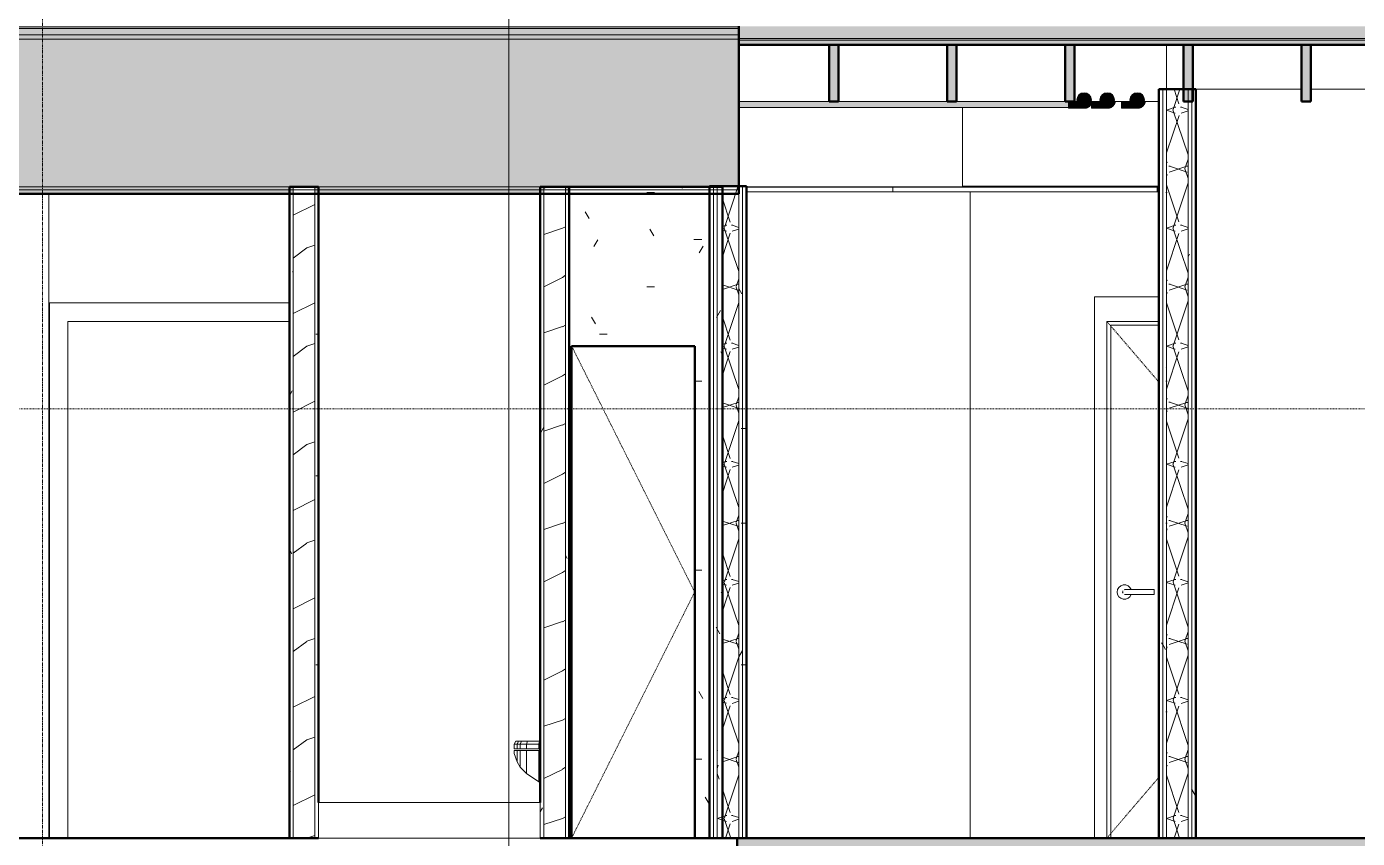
# Model space of a CAD drawing. Header units: inches. Extents: x 9610 to 16692, y -360 to 647.
# Drawn here: x 11532.6 to 11748.9, y 135.9 to 267.9 of the extents above; entities that cross this region are included whole.
import ezdxf

# ---------------------------------------------------------------- set-up
doc = ezdxf.new("R2010")
doc.units = ezdxf.units.IN
doc.header["$MEASUREMENT"] = 0
for name, pattern in [('Aligning Line 1_8_', [0.25, 0.125, -0.125]), ('Dash 1_16_', [0.125, 0.0625, -0.0625]), ('Grid Line 1_2_', [0.875, 0.5, -0.125, 0.125, -0.125])]:
    doc.linetypes.add(name, pattern=pattern)
for name, color, linetype, lineweight in [('0-1', 7, 'Continuous', 5), ('0-2', 250, 'Continuous', 9), ('0-4', 55, 'Continuous', 9), ('A-CLNG-1', 135, 'Continuous', 13), ('A-DOOR-1', 250, 'Continuous', 9), ('A-DOOR-2', 250, 'Dash 1_16_', 9), ('A-DOOR-FRAM-1', 250, 'Continuous', 9), ('A-FLOR-10', 192, 'Continuous', 50), ('A-FLOR-11', 135, 'Continuous', 13), ('A-FLOR-3', 8, 'Continuous', 5), ('A-FLOR-4', 31, 'Continuous', 5), ('A-FLOR-5', 251, 'Continuous', 5), ('A-FLOR-9', 21, 'Continuous', 13), ('A-FLOR-LEVL-1', 51, 'Grid Line 1_2_', 9), ('A-FLOR-MCUT', 51, 'Continuous', 13), ('A-FLOR-PATT-1', 8, 'Continuous', 9), ('A-WALL-1', 10, 'Continuous', 50), ('A-WALL-2', 7, 'Continuous', 13), ('A-WALL-3', 135, 'Continuous', 13), ('A-WALL-PATT-1', 250, 'Continuous', 9), ('A-WALL-PATT-2', 55, 'Continuous', 9), ('A-WALL-PATT-3', 53, 'Continuous', 9), ('G-ANNO-SYMB', 111, 'Aligning Line 1_8_', 9), ('G-ANNO-SYMB-1', 111, 'Continuous', 9), ('I-WALL-1', 135, 'Continuous', 13), ('I-WALL-2', 10, 'Continuous', 50), ('P-PIPE-1', 55, 'Continuous', 9), ('P-PIPE-2', 8, 'Continuous', 5), ('P-PIPE-3', 94, 'Continuous', 9), ('P-SANR-FIXT-1', 55, 'Continuous', 9), ('S-BEAM-1', 55, 'Continuous', 9), ('S-BEAM-2', 41, 'Continuous', 9), ('S-BEAM-3', 10, 'Continuous', 50), ('S-GRID-1', 1, 'Grid Line 1_2_', 9)]:
    doc.layers.add(name, color=color, linetype=linetype, lineweight=lineweight)
pattern_1 = [(0, (10995.947, 72), (30.72, 7.68), [1.267, -21.773, 1.267, -21.773, -122.88]), (0, (10995.947, 72), (30.72, 7.68), [-46.08, 1.267, -44.813, 1.267, -21.773, -53.76]), (0, (10995.947, 72), (30.72, 7.68), [-115.2, 1.267, -14.093, 1.267, -37.133]), (120, (11007.467, 75.84), (-22.011075, 22.7643), [1.267, -21.773, 1.267, -21.773, -122.88]), (120, (11007.467, 75.84), (-22.011075, 22.7643), [-46.08, 1.267, -44.813, 1.267, -21.773, -53.76]), (120, (11007.467, 75.84), (-22.011075, 22.7643), [-115.2, 1.267, -14.093, 1.267, -37.133]), (240, (11011.307, 91.2), (-8.708925, -30.4443), [1.267, -21.773, 1.267, -21.773, -122.88]), (240, (11011.307, 91.2), (-8.708925, -30.4443), [-46.08, 1.267, -44.813, 1.267, -21.773, -53.76]), (240, (11011.307, 91.2), (-8.708925, -30.4443), [-115.2, 1.267, -14.093, 1.267, -37.133])]
pattern_2 = [(216.87, (11002.345, 87.994), (47.980943, 31.987086), [7.997, -71.971]), (206.565, (11011.941, 83.196), (-15.993714, -15.99413), [17.881, -17.881]), (198.435, (11011.941, 75.199), (-31.98674, -15.99388), [10.115, -40.461])]
pattern_3 = [(161.57, (10996.427, 72.48), (-3.8399538, -1.54e-05), [0, -27.322, 3.034, 0]), (18.43, (10995.467, 72.48), (-3.8399538, 1.54e-05), [0, -27.322, 3.034, 0]), (108.43, (10996.427, 72.48), (1.919622, -9.6005246), [9.106, -21.25]), (71.57, (10995.467, 72.48), (1.919622, 9.6005246), [9.106, -21.25])]

# ---------------------------------------------------------------- blocks, each defined once
blk = doc.blocks.new('Toilet-Domestic-3D - Toilet-Domestic-3D-1352612-BUILDING SECTION - EAST_WEST - LOOKING NORTH')
at = {"layer": 'P-SANR-FIXT-1'}
for p, q in [((11611.86, 283.24), (11612.11, 283.75)), ((11612.11, 283.75), (11612.59, 283.75)), ((11612.36, 283.24), (11612.59, 283.75)), ((11612.59, 283.75), (11613.06, 283.75)), ((11612.86, 283.25), (11613.06, 283.75)), ((11613.06, 283.75), (11614.02, 283.75)), ((11613.86, 283.25), (11614.02, 283.75)), ((11614.02, 283.75), (11615.98, 283.75)), ((11615.86, 283.25), (11615.98, 283.75)), ((11615.98, 283.75), (11616.07, 283.75)), ((11611.86, 283.25), (11612.36, 283.25)), ((11611.86, 282.5), (11611.86, 283.25)), ((11612.36, 283.24), (11611.86, 283.24)), ((11612.36, 282.5), (11611.86, 282.5)), ((11611.86, 282.25), (11612.36, 282.25)), ((11611.86, 282.25), (11611.86, 281.75)), ((11611.86, 281.75), (11612.36, 280.38)), ((11612.36, 283.25), (11612.86, 283.25)), ((11612.86, 283.24), (11612.36, 283.24)), ((11612.36, 282.5), (11612.36, 283.24)), ((11612.86, 282.5), (11612.36, 282.5)), ((11612.36, 282.25), (11612.86, 282.25)), ((11612.36, 282.25), (11612.36, 280.42)), ((11612.86, 283.25), (11613.86, 283.25)), ((11613.86, 283.24), (11612.86, 283.24)), ((11612.86, 282.5), (11612.86, 283.24)), ((11613.86, 282.5), (11612.86, 282.5)), ((11612.86, 282.25), (11613.86, 282.25)), ((11612.86, 282.25), (11612.86, 279.51)), ((11613.86, 283.25), (11615.86, 283.25)), ((11615.86, 283.24), (11613.86, 283.24)), ((11613.86, 282.5), (11613.86, 283.24)), ((11615.86, 282.5), (11613.86, 282.5)), ((11613.86, 282.25), (11615.86, 282.25)), ((11613.86, 282.25), (11613.86, 278.57)), ((11615.86, 283.25), (11616.07, 283.25)), ((11615.86, 282.5), (11615.86, 283.25)), ((11616.07, 283.24), (11615.86, 283.24)), ((11616.07, 282.5), (11615.86, 282.5)), ((11615.86, 282.25), (11616.07, 282.25)), ((11615.86, 282.25), (11615.86, 277.17)), ((11612.36, 280.38), (11612.86, 279.51)), ((11612.86, 279.51), (11613.86, 278.51)), ((11613.86, 278.51), (11615.86, 277.12)), ((11615.86, 277.12), (11616.07, 277.02))]:
    blk.add_line(p, q, dxfattribs=at)
blk = doc.blocks.new('Shower Base-3D - 36_ x 36_-1585791-BUILDING SECTION - EAST_WEST - LOOKING NORTH')
at = {"layer": 'P-SANR-FIXT-1'}
for p, q in [((11580.07, 273.75), (11616.07, 273.75)), ((11580.07, 268), (11580.07, 273.75)), ((11616.07, 273.75), (11616.07, 268)), ((11616.07, 268), (11580.07, 268))]:
    blk.add_line(p, q, dxfattribs=at)
blk = doc.blocks.new('Interior_barn_door_18732 - Interior_barn_door_18732-V8-BUILDING SECTION - EAST_WEST - LOOKING NORTH')
at = {"layer": 'A-DOOR-FRAM-1'}
for p, q in [((11575.32, 355), (11536.32, 355)), ((11536.32, 355), (11536.32, 268)), ((11539.32, 268), (11539.32, 352)), ((11539.32, 352), (11575.32, 352))]:
    blk.add_line(p, q, dxfattribs=at)
blk = doc.blocks.new('Single-Flush - CLOSET-1720159-BUILDING SECTION - EAST_WEST - LOOKING NORTH')
at = {"layer": 'A-DOOR-2'}
for p in [(11621.2, 348), (11621.2, 268)]:
    blk.add_line(p, (11641.2, 308), dxfattribs=at)
blk = doc.blocks.new('CTR - 1st Phase - Unit Layouts_rvt-1-BUILDING SECTION - EAST_WEST - LOOKING NORTH')
at = {"layer": 'A-WALL-PATT-1'}
h = blk.add_hatch(dxfattribs=at)
h.set_pattern_fill('FP_1', color=256, style=0, pattern_type=2)
h.set_pattern_definition(pattern_1)
h.paths.add_polyline_path([(11575.95, 136), (11575.95, 240.75), (11575.32, 240.75), (11575.32, 136)], flags=0)
h = blk.add_hatch(dxfattribs=at)
h.set_pattern_fill('FP_1', color=256, style=0, pattern_type=2)
h.set_pattern_definition(pattern_1)
h.paths.add_polyline_path([(11580.07, 136), (11580.07, 240.75), (11579.45, 240.75), (11579.45, 136)], flags=0)
h = blk.add_hatch(dxfattribs=at)
h.set_pattern_fill('FP_1', color=256, style=0, pattern_type=2)
h.set_pattern_definition(pattern_1)
h.paths.add_polyline_path([(11616.07, 136), (11616.7, 136), (11616.7, 240.75), (11616.07, 240.75), (11616.07, 137.3)], flags=0)
h = blk.add_hatch(dxfattribs=at)
h.set_pattern_fill('FP_1', color=256, style=0, pattern_type=2)
h.set_pattern_definition(pattern_1)
h.paths.add_polyline_path([(11620.82, 136), (11620.82, 240.75), (11620.2, 240.75), (11620.2, 136)], flags=0)
h = blk.add_hatch(dxfattribs=at)
h.set_pattern_fill('FP_1', color=256, style=0, pattern_type=2)
h.set_pattern_definition(pattern_1)
h.paths.add_polyline_path([(11644.86, 136), (11644.86, 150.99), (11645.71, 136), (11645.71, 241.87), (11620.82, 241.87), (11620.82, 240.6), (11620.82, 136), (11621.2, 136), (11621.2, 216), (11641.2, 216), (11641.2, 136), (11643.7, 136)], flags=0)
at = {"layer": 'A-WALL-PATT-2'}
h = blk.add_hatch(dxfattribs=at)
h.set_pattern_fill('FP_4', color=256, style=0, pattern_type=2)
h.set_pattern_definition(pattern_2)
h.paths.add_polyline_path([(11577.22, 136), (11579.45, 136), (11579.45, 241.87), (11575.95, 241.87), (11575.95, 136)], flags=0)
h = blk.add_hatch(dxfattribs=at)
h.set_pattern_fill('FP_4', color=256, style=0, pattern_type=2)
h.set_pattern_definition(pattern_2)
h.paths.add_polyline_path([(11616.79, 136), (11620.2, 136), (11620.2, 241.87), (11616.7, 241.87), (11616.7, 136)], flags=0)
at = {"layer": 'A-WALL-1'}
for p, q in [((11575.32, 241.87), (11575.32, 136)), ((11580.07, 241.87), (11575.32, 241.87)), ((11580.07, 141.75), (11580.07, 241.87)), ((11620.82, 241.87), (11616.07, 241.87)), ((11616.07, 241.87), (11616.07, 141.75)), ((11620.82, 136), (11620.82, 241.87)), ((11645.71, 241.87), (11620.82, 241.87)), ((11620.82, 241.87), (11620.82, 136)), ((11645.71, 136), (11645.71, 241.87)), ((11621.2, 136), (11621.2, 216)), ((11621.2, 216), (11641.2, 216)), ((11641.2, 216), (11641.2, 136)), ((11575.32, 136), (11580.07, 136)), ((11616.07, 136), (11620.82, 136)), ((11620.82, 136), (11621.2, 136)), ((11641.2, 136), (11645.71, 136))]:
    blk.add_line(p, q, dxfattribs=at)
at = {"layer": 'A-WALL-2'}
for p, q in [((11575.95, 136), (11575.95, 241.87)), ((11579.45, 136), (11579.45, 241.87)), ((11616.7, 241.87), (11616.7, 136)), ((11620.2, 241.87), (11620.2, 136))]:
    blk.add_line(p, q, dxfattribs=at)
at = {"layer": 'A-WALL-3'}
blk.add_line((11536.22, 136), (11536.22, 240.75), dxfattribs=at)
at = {"layer": '0-2'}
for name in ['Interior_barn_door_18732 - Interior_barn_door_18732-V8-BUILDING SECTION - EAST_WEST - LOOKING NORTH', 'Single-Flush - CLOSET-1720159-BUILDING SECTION - EAST_WEST - LOOKING NORTH', 'Toilet-Domestic-3D - Toilet-Domestic-3D-1352612-BUILDING SECTION - EAST_WEST - LOOKING NORTH', 'Shower Base-3D - 36_ x 36_-1585791-BUILDING SECTION - EAST_WEST - LOOKING NORTH']:
    blk.add_blockref(name, (0, -132), dxfattribs=at)
blk = doc.blocks.new('Dimension Lumber - 2x10-V16-BUILDING SECTION - EAST_WEST - LOOKING NORTH')
at = {"layer": 'S-BEAM-1'}
for p, q in [((11663.04, 255.75), (11648.36, 255.75)), ((11682.24, 255.75), (11664.54, 255.75)), ((11701.44, 255.75), (11683.74, 255.75)), ((11703.34, 255.75), (11702.94, 255.75)), ((11707.1, 255.75), (11705.64, 255.75)), ((11711.97, 255.75), (11709.39, 255.75)), ((11716.64, 255.75), (11714.27, 255.75))]:
    blk.add_line(p, q, dxfattribs=at)
blk = doc.blocks.new('Dimension Lumber - 2x10-2069430-BUILDING SECTION - EAST_WEST - LOOKING NORTH')
at = {"layer": 'S-BEAM-2'}
blk.add_hatch(color=256, dxfattribs=at).paths.add_polyline_path([(10261.44, 255.75), (10262.94, 255.75), (10262.94, 265), (10261.44, 265), (10261.44, 257.75)], flags=0)
at = {"layer": 'S-BEAM-3'}
for p, q in [((10262.94, 265), (10261.44, 265)), ((10261.44, 265), (10261.44, 255.75)), ((10262.94, 255.75), (10262.94, 265)), ((10261.44, 255.75), (10262.94, 255.75))]:
    blk.add_line(p, q, dxfattribs=at)
blk = doc.blocks.new('Dimension Lumber - 2x10-2069432-BUILDING SECTION - EAST_WEST - LOOKING NORTH')
at = {"layer": 'S-BEAM-2'}
blk.add_hatch(color=256, dxfattribs=at).paths.add_polyline_path([(10395.84, 255.75), (10397.34, 255.75), (10397.34, 265), (10395.84, 265), (10395.84, 257.63)], flags=0)
at = {"layer": 'S-BEAM-3'}
for p, q in [((10397.34, 265), (10395.84, 265)), ((10395.84, 265), (10395.84, 255.75)), ((10397.34, 255.75), (10397.34, 265)), ((10395.84, 255.75), (10397.34, 255.75))]:
    blk.add_line(p, q, dxfattribs=at)
blk = doc.blocks.new('Dimension Lumber - 2x10-2069433-BUILDING SECTION - EAST_WEST - LOOKING NORTH')
at = {"layer": 'S-BEAM-2'}
blk.add_hatch(color=256, dxfattribs=at).paths.add_polyline_path([(10416.54, 255.75), (10416.54, 265), (10415.04, 265), (10415.04, 255.75)], flags=0)
at = {"layer": 'S-BEAM-3'}
for p, q in [((10416.54, 265), (10415.04, 265)), ((10415.04, 265), (10415.04, 255.75)), ((10416.54, 255.75), (10416.54, 265)), ((10415.04, 255.75), (10416.54, 255.75))]:
    blk.add_line(p, q, dxfattribs=at)
blk = doc.blocks.new('Dimension Lumber - 2x10-2069434-BUILDING SECTION - EAST_WEST - LOOKING NORTH')
at = {"layer": 'S-BEAM-2'}
blk.add_hatch(color=256, dxfattribs=at).paths.add_polyline_path([(10435.74, 255.75), (10435.74, 265), (10434.24, 265), (10434.24, 255.75)], flags=0)
at = {"layer": 'S-BEAM-3'}
for p, q in [((10435.74, 265), (10434.24, 265)), ((10434.24, 265), (10434.24, 255.75)), ((10435.74, 255.75), (10435.74, 265)), ((10434.24, 255.75), (10435.74, 255.75))]:
    blk.add_line(p, q, dxfattribs=at)
blk = doc.blocks.new('HOLLOW METAL - UNIT DOOR-2058696-BUILDING SECTION - EAST_WEST - LOOKING NORTH')
at = {"layer": 'A-DOOR-1'}
for p, q in [((11715.87, 308.39), (11711.73, 308.39)), ((11711.73, 307.61), (11715.87, 307.61)), ((11715.87, 308.39), (11715.87, 308)), ((11715.87, 308), (11715.87, 307.61))]:
    blk.add_line(p, q, dxfattribs=at)
at = {"layer": 'A-DOOR-1', "flags": 128}
for points in [[(11711.73, 308.39), (11711.71, 308.39), (11711.69, 308.39), (11711.66, 308.39), (11711.64, 308.39), (11711.62, 308.39), (11711.59, 308.39), (11711.57, 308.39), (11711.55, 308.39), (11711.53, 308.39), (11711.5, 308.39), (11711.48, 308.39), (11711.46, 308.39), (11711.44, 308.39), (11711.42, 308.39), (11711.4, 308.39), (11711.38, 308.39), (11711.36, 308.39), (11711.34, 308.39), (11711.33, 308.39), (11711.31, 308.39), (11711.29, 308.39), (11711.28, 308.39), (11711.26, 308.39), (11711.25, 308.39), (11711.24, 308.39), (11711.22, 308.39), (11711.21, 308.39), (11711.2, 308.39), (11711.19, 308.39), (11711.18, 308.39), (11711.17, 308.39), (11711.17, 308.39), (11711.16, 308.39), (11711.16, 308.39), (11711.15, 308.39), (11711.15, 308.39), (11711.14, 308.39), (11711.14, 308.39), (11711.14, 308.39)], [(11711.14, 307.61), (11711.14, 307.61), (11711.14, 307.61), (11711.15, 307.61), (11711.15, 307.61), (11711.15, 307.61), (11711.16, 307.61), (11711.17, 307.61), (11711.17, 307.61), (11711.18, 307.61), (11711.19, 307.61), (11711.2, 307.61), (11711.21, 307.61), (11711.22, 307.61), (11711.23, 307.61), (11711.25, 307.61), (11711.26, 307.61), (11711.27, 307.61), (11711.29, 307.61), (11711.31, 307.61), (11711.32, 307.61), (11711.34, 307.61), (11711.36, 307.61), (11711.38, 307.61), (11711.39, 307.61), (11711.41, 307.61), (11711.43, 307.61), (11711.45, 307.61), (11711.48, 307.61), (11711.5, 307.61), (11711.52, 307.61), (11711.54, 307.61), (11711.56, 307.61), (11711.59, 307.61), (11711.61, 307.61), (11711.63, 307.61), (11711.66, 307.61), (11711.68, 307.61), (11711.7, 307.61), (11711.73, 307.61), (11711.73, 307.61)]]:
    blk.add_lwpolyline(points, dxfattribs=at)
at = {"layer": 'A-DOOR-1'}
for centre, radius, start, end in [((11711.04, 308), 1.18, 19.6343, 180), ((11711.04, 308), 1.18, 180, 340.4367), ((11711.14, 308), 0.394, 150, 180), ((11711.14, 308), 0.394, 180, 210), ((11711.14, 308), 0.394, 90, 105), ((11711.14, 308), 0.394, 255, 270)]:
    blk.add_arc(centre, radius, start, end, dxfattribs=at)
at = {"layer": 'A-DOOR-2'}
for p, q in [((11708.19, 352), (11716.64, 342.14)), ((11716.64, 277.86), (11708.19, 268))]:
    blk.add_line(p, q, dxfattribs=at)
at = {"layer": 'A-DOOR-FRAM-1'}
for p, q in [((11708.19, 352), (11716.64, 352)), ((11708.19, 268), (11708.19, 352)), ((11708.81, 351.37), (11716.64, 351.37)), ((11708.81, 268), (11708.81, 351.37))]:
    blk.add_line(p, q, dxfattribs=at)
blk = doc.blocks.new('Elbow - PVC - Sch 40 - Standard-V21-BUILDING SECTION - EAST_WEST - LOOKING NORTH')
at = {"layer": 'P-PIPE-1'}
for points in [[(11710.59, 254.66), (11711.74, 254.7), (11711.74, 255.75), (11710.59, 255.75), (11710.59, 254.7)], [(11711.74, 254.66), (11712.53, 254.69), (11712.55, 254.71), (11712.69, 254.73), (11712.36, 254.9), (11712.07, 255.18), (11711.94, 255.37), (11711.75, 255.75), (11711.74, 255.05), (11711.74, 254.7)], [(11713.12, 254.66), (11713.47, 254.7), (11713.81, 254.85), (11714.16, 255.16), (11714.31, 255.38), (11714.41, 255.75), (11714.27, 255.75), (11714.27, 255.69), (11714.07, 255.3), (11713.96, 255.16), (11713.67, 254.95), (11713.3, 254.84), (11713.12, 254.81), (11712.81, 254.85), (11712.42, 255.05), (11712.22, 255.24), (11712.09, 255.41), (11711.93, 255.75), (11711.81, 255.75), (11711.82, 255.65), (11711.97, 255.31), (11712.28, 254.96), (11712.53, 254.8), (11712.81, 254.7)]]:
    blk.add_hatch(color=256, dxfattribs=at).paths.add_polyline_path(points, flags=0)
for q in [(11710.59, 255.75), (11711.74, 254.66)]:
    blk.add_line((11710.59, 254.66), q, dxfattribs=at)
at = {"layer": 'P-PIPE-1', "flags": 128}
for points in [[(11714.44, 255.73), (11714.43, 255.68), (11714.41, 255.63), (11714.4, 255.58), (11714.38, 255.53), (11714.36, 255.48), (11714.34, 255.43), (11714.31, 255.38), (11714.29, 255.33), (11714.26, 255.29), (11714.23, 255.24), (11714.2, 255.2), (11714.16, 255.15), (11714.13, 255.11), (11714.09, 255.07), (11714.06, 255.04), (11714.02, 255), (11713.98, 254.96), (11713.93, 254.93), (11713.89, 254.9), (11713.85, 254.87), (11713.8, 254.84), (11713.75, 254.81), (11713.71, 254.79), (11713.66, 254.77), (11713.61, 254.75), (11713.56, 254.73), (11713.51, 254.71), (11713.45, 254.7), (11713.4, 254.69), (11713.35, 254.68), (11713.3, 254.67), (11713.24, 254.66), (11713.19, 254.66), (11713.13, 254.66), (11713.12, 254.66)], [(11713.12, 254.66), (11713.12, 254.66), (11713.12, 254.66), (11713.11, 254.66), (11713.1, 254.66), (11713.09, 254.66), (11713.08, 254.66), (11713.07, 254.66), (11713.05, 254.66), (11713.03, 254.66), (11713.01, 254.66), (11712.99, 254.66), (11712.96, 254.66), (11712.94, 254.66), (11712.91, 254.66), (11712.88, 254.66), (11712.85, 254.66), (11712.81, 254.66), (11712.78, 254.66), (11712.74, 254.66), (11712.7, 254.66), (11712.66, 254.66), (11712.62, 254.66), (11712.58, 254.66), (11712.53, 254.66), (11712.49, 254.66), (11712.44, 254.66), (11712.39, 254.66), (11712.34, 254.66), (11712.29, 254.66), (11712.24, 254.66), (11712.19, 254.66), (11712.14, 254.66), (11712.09, 254.66), (11712.03, 254.66), (11711.98, 254.66), (11711.92, 254.66), (11711.87, 254.66), (11711.81, 254.66), (11711.76, 254.66), (11711.74, 254.66)]]:
    blk.add_lwpolyline(points, dxfattribs=at)
at = {"layer": 'P-PIPE-1'}
blk.add_arc((11713.12, 256), 1.34, 190.7804, 349.2196, dxfattribs=at)
blk = doc.blocks.new('Elbow - PVC - Sch 40 - Standard-V22-BUILDING SECTION - EAST_WEST - LOOKING NORTH')
at = {"layer": 'P-PIPE-1'}
for points in [[(11706.87, 254.66), (11706.87, 255.75), (11705.8, 255.75), (11705.79, 255.65), (11705.72, 255.38), (11705.72, 254.66)], [(11706.87, 254.66), (11707.67, 254.68), (11707.67, 254.71), (11707.82, 254.73), (11707.49, 254.9), (11707.2, 255.18), (11707.06, 255.37), (11706.88, 255.75), (11706.87, 255.05), (11706.87, 254.7)], [(11708.25, 254.66), (11708.6, 254.7), (11709.02, 254.91), (11709.28, 255.16), (11709.44, 255.38), (11709.56, 255.75), (11709.4, 255.75), (11709.39, 255.69), (11709.2, 255.3), (11709.09, 255.16), (11708.84, 254.97), (11708.43, 254.84), (11708.25, 254.81), (11707.94, 254.85), (11707.55, 255.05), (11707.35, 255.24), (11707.22, 255.41), (11707.06, 255.75), (11706.94, 255.75), (11706.95, 255.65), (11707.1, 255.31), (11707.41, 254.96), (11707.65, 254.8), (11707.9, 254.7)]]:
    blk.add_hatch(color=256, dxfattribs=at).paths.add_polyline_path(points, flags=0)
for q in [(11705.72, 255.47), (11706.87, 254.66)]:
    blk.add_line((11705.72, 254.66), q, dxfattribs=at)
at = {"layer": 'P-PIPE-1', "flags": 128}
for points in [[(11709.57, 255.73), (11709.55, 255.68), (11709.54, 255.63), (11709.52, 255.58), (11709.51, 255.53), (11709.49, 255.48), (11709.46, 255.43), (11709.44, 255.38), (11709.41, 255.33), (11709.39, 255.29), (11709.36, 255.24), (11709.33, 255.2), (11709.29, 255.15), (11709.26, 255.11), (11709.22, 255.07), (11709.18, 255.04), (11709.15, 255), (11709.1, 254.96), (11709.06, 254.93), (11709.02, 254.9), (11708.97, 254.87), (11708.93, 254.84), (11708.88, 254.81), (11708.83, 254.79), (11708.78, 254.77), (11708.73, 254.75), (11708.68, 254.73), (11708.63, 254.71), (11708.58, 254.7), (11708.53, 254.69), (11708.48, 254.68), (11708.42, 254.67), (11708.37, 254.66), (11708.32, 254.66), (11708.26, 254.66), (11708.25, 254.66)], [(11708.25, 254.66), (11708.25, 254.66), (11708.24, 254.66), (11708.24, 254.66), (11708.23, 254.66), (11708.22, 254.66), (11708.21, 254.66), (11708.19, 254.66), (11708.18, 254.66), (11708.16, 254.66), (11708.14, 254.66), (11708.12, 254.66), (11708.09, 254.66), (11708.07, 254.66), (11708.04, 254.66), (11708.01, 254.66), (11707.98, 254.66), (11707.94, 254.66), (11707.91, 254.66), (11707.87, 254.66), (11707.83, 254.66), (11707.79, 254.66), (11707.75, 254.66), (11707.71, 254.66), (11707.66, 254.66), (11707.62, 254.66), (11707.57, 254.66), (11707.52, 254.66), (11707.47, 254.66), (11707.42, 254.66), (11707.37, 254.66), (11707.32, 254.66), (11707.27, 254.66), (11707.21, 254.66), (11707.16, 254.66), (11707.11, 254.66), (11707.05, 254.66), (11707, 254.66), (11706.94, 254.66), (11706.89, 254.66), (11706.87, 254.66)]]:
    blk.add_lwpolyline(points, dxfattribs=at)
at = {"layer": 'P-PIPE-1'}
blk.add_arc((11708.25, 256), 1.34, 190.7804, 349.2196, dxfattribs=at)
blk = doc.blocks.new('CTR - 1st Phase - Common Walls_rvt-1-BUILDING SECTION - EAST_WEST - LOOKING NORTH')
at = {"layer": 'A-WALL-PATT-1'}
h = blk.add_hatch(dxfattribs=at)
h.set_pattern_fill('FP_1', color=256, style=0, pattern_type=2)
h.set_pattern_definition(pattern_1)
h.paths.add_polyline_path([(11717.26, 136), (11717.26, 257.75), (11716.64, 257.75), (11716.64, 136)], flags=0)
h = blk.add_hatch(dxfattribs=at)
h.set_pattern_fill('FP_1', color=256, style=0, pattern_type=2)
h.set_pattern_definition(pattern_1)
h.paths.add_polyline_path([(11717.89, 136), (11717.89, 257.75), (11717.26, 257.75), (11717.26, 136)], flags=0)
h = blk.add_hatch(dxfattribs=at)
h.set_pattern_fill('FP_1', color=256, style=0, pattern_type=2)
h.set_pattern_definition(pattern_1)
h.paths.add_polyline_path([(11722.01, 136), (11722.01, 257.75), (11721.39, 257.75), (11721.39, 136)], flags=0)
h = blk.add_hatch(dxfattribs=at)
h.set_pattern_fill('FP_1', color=256, style=0, pattern_type=2)
h.set_pattern_definition(pattern_1)
h.paths.add_polyline_path([(11722.64, 136), (11722.64, 257.75), (11722.01, 257.75), (11722.01, 136)], flags=0)
h = blk.add_hatch(dxfattribs=at)
h.set_pattern_fill('FP_1', color=256, style=0, pattern_type=2)
h.set_pattern_definition(pattern_1)
h.paths.add_polyline_path([(11648.99, 136), (11648.99, 242), (11648.36, 242), (11648.36, 136)], flags=0)
h = blk.add_hatch(dxfattribs=at)
h.set_pattern_fill('FP_1', color=256, style=0, pattern_type=2)
h.set_pattern_definition(pattern_1)
h.paths.add_polyline_path([(11649.61, 136), (11649.61, 242), (11648.99, 242), (11648.99, 136)], flags=0)
at = {"layer": 'A-WALL-PATT-3'}
h = blk.add_hatch(dxfattribs=at)
h.set_pattern_fill('FP_5', color=256, style=0, pattern_type=2)
h.set_pattern_definition(pattern_3)
h.paths.add_polyline_path([(11721.39, 136), (11721.39, 257.75), (11717.89, 257.75), (11717.89, 136)], flags=0)
h = blk.add_hatch(dxfattribs=at)
h.set_pattern_fill('FP_5', color=256, style=0, pattern_type=2)
h.set_pattern_definition(pattern_3)
h.paths.add_polyline_path([(11645.71, 136), (11644.86, 150.99), (11644.86, 136)], flags=0)
h.paths.add_polyline_path([(11648.09, 136), (11648.36, 136), (11648.36, 241.87), (11645.71, 241.87), (11645.71, 136)], flags=0)
at = {"layer": 'P-PIPE-1'}
for points in [[(11704.49, 254.81), (11704.8, 254.85), (11705.16, 255.03), (11705.41, 255.27), (11705.52, 255.41), (11705.65, 255.75), (11705.68, 256), (11705.6, 256.41), (11705.52, 256.59), (11705.33, 256.84), (11705.08, 257.03), (11704.8, 257.15), (11704.49, 257.19), (11704.18, 257.15), (11703.9, 257.03), (11703.65, 256.84), (11703.46, 256.59), (11703.34, 256.31), (11703.3, 256), (11703.34, 255.69), (11703.46, 255.41), (11703.65, 255.16), (11703.9, 254.97), (11704.18, 254.85)], [(11708.25, 254.81), (11708.56, 254.85), (11708.92, 255.03), (11709.17, 255.27), (11709.28, 255.41), (11709.4, 255.75), (11709.44, 256), (11709.39, 256.31), (11709.28, 256.59), (11709.09, 256.84), (11708.84, 257.03), (11708.56, 257.15), (11708.25, 257.19), (11707.94, 257.15), (11707.65, 257.03), (11707.41, 256.84), (11707.22, 256.59), (11707.1, 256.31), (11707.06, 256), (11707.1, 255.69), (11707.22, 255.41), (11707.41, 255.16), (11707.65, 254.97), (11708.07, 254.84)], [(11713.12, 254.81), (11713.43, 254.85), (11713.79, 255.03), (11714.04, 255.27), (11714.15, 255.41), (11714.27, 255.75), (11714.31, 256), (11714.27, 256.31), (11714.15, 256.59), (11713.96, 256.84), (11713.67, 257.05), (11713.43, 257.15), (11713.12, 257.19), (11712.81, 257.15), (11712.53, 257.03), (11712.28, 256.84), (11712.09, 256.59), (11711.97, 256.31), (11711.93, 256), (11711.97, 255.69), (11712.09, 255.41), (11712.28, 255.16), (11712.53, 254.97), (11712.94, 254.84)]]:
    blk.add_hatch(color=256, dxfattribs=at).paths.add_polyline_path(points, flags=0)
at = {"layer": 'P-PIPE-2'}
h = blk.add_hatch(color=256, dxfattribs=at)
h.paths.add_polyline_path([(11648.36, 254.81), (11701.96, 254.85), (11701.96, 255.75), (11648.36, 255.75), (11648.36, 254.81)], flags=0)
h.paths.add_polyline_path([(10405.86, 254.81), (10450.41, 254.85), (10450.41, 255.75), (10404.59, 255.75), (10404.59, 254.81)], flags=0)
at = {"layer": 'A-CLNG-1'}
for p, q in [((11649.61, 241.82), (11673.39, 241.82)), ((11673.39, 241.07), (11649.61, 241.07)), ((11673.39, 241.82), (11716.36, 241.82)), ((11673.39, 241.07), (11673.39, 241.82)), ((11716.36, 241.07), (11673.39, 241.07)), ((11716.36, 241.82), (11716.64, 241.82)), ((11716.36, 241.07), (11716.36, 241.82)), ((11716.64, 241.07), (11716.36, 241.07))]:
    blk.add_line(p, q, dxfattribs=at)
at = {"layer": 'A-WALL-2'}
for p, q in [((11717.26, 257.75), (11717.26, 136)), ((11717.89, 257.75), (11717.89, 136)), ((11721.39, 257.75), (11721.39, 136)), ((11722.01, 257.75), (11722.01, 136)), ((11644.24, 242), (11644.24, 136)), ((11644.86, 242), (11644.86, 136)), ((11648.36, 242), (11648.36, 136)), ((11648.99, 242), (11648.99, 136))]:
    blk.add_line(p, q, dxfattribs=at)
at = {"layer": 'I-WALL-1'}
for p, q in [((11739.84, 257.75), (11722.64, 257.75)), ((11759.04, 257.75), (11741.34, 257.75)), ((11685.99, 241.87), (11649.61, 241.87)), ((11684.74, 242), (11685.99, 242)), ((11716.64, 242), (11685.99, 242)), ((11685.99, 242), (11685.99, 241.87)), ((11685.99, 241.82), (11685.99, 241.87)), ((11685.99, 136), (11685.99, 241.07)), ((11706.19, 136), (11706.19, 224)), ((11706.19, 224), (11716.64, 224))]:
    blk.add_line(p, q, dxfattribs=at)
at = {"layer": 'I-WALL-2'}
for p, q in [((11722.64, 257.75), (11716.64, 257.75)), ((11716.64, 257.75), (11716.64, 136)), ((11722.64, 136), (11722.64, 257.75)), ((11643.61, 242), (11643.61, 136)), ((11649.61, 242), (11643.61, 242)), ((11649.61, 136), (11649.61, 242)), ((11643.61, 136), (11649.61, 136)), ((11716.64, 136), (11722.64, 136))]:
    blk.add_line(p, q, dxfattribs=at)
at = {"layer": 'P-PIPE-1'}
blk.add_line((11648.36, 254.81), (11701.96, 254.81), dxfattribs=at)
at = {"layer": 'P-PIPE-3'}
for centre, start, end in [((11704.49, 256), 0, 180), ((11704.49, 256), 180, 0), ((11708.25, 256), 0, 180), ((11708.25, 256), 180, 0), ((11713.12, 256), 0, 180), ((11713.12, 256), 180, 0)]:
    blk.add_arc(centre, 1.19, start, end, dxfattribs=at)
at = {"layer": '0-4'}
for name, p in [('Dimension Lumber - 2x10-2069434-BUILDING SECTION - EAST_WEST - LOOKING NORTH', (1228.81, 0)), ('Dimension Lumber - 2x10-2069433-BUILDING SECTION - EAST_WEST - LOOKING NORTH', (1267.2, 0)), ('Dimension Lumber - 2x10-2069432-BUILDING SECTION - EAST_WEST - LOOKING NORTH', (1305.6, 0)), ('Dimension Lumber - 2x10-2069430-BUILDING SECTION - EAST_WEST - LOOKING NORTH', (1459.2, 0)), ('Dimension Lumber - 2x10-2069430-BUILDING SECTION - EAST_WEST - LOOKING NORTH', (1478.4, 0)), ('Dimension Lumber - 2x10-V16-BUILDING SECTION - EAST_WEST - LOOKING NORTH', (0, 0)), ('Elbow - PVC - Sch 40 - Standard-V21-BUILDING SECTION - EAST_WEST - LOOKING NORTH', (-8.63, 0)), ('Elbow - PVC - Sch 40 - Standard-V22-BUILDING SECTION - EAST_WEST - LOOKING NORTH', (0, 0)), ('Elbow - PVC - Sch 40 - Standard-V21-BUILDING SECTION - EAST_WEST - LOOKING NORTH', (0, 0)), ('HOLLOW METAL - UNIT DOOR-2058696-BUILDING SECTION - EAST_WEST - LOOKING NORTH', (0, -132))]:
    blk.add_blockref(name, p, dxfattribs=at)

msp = doc.modelspace()

# ---------------------------------------------------------------- hatches: boundary and pattern name
at = {"layer": 'A-FLOR-3'}
h = msp.add_hatch(color=256, dxfattribs=at)
h.paths.add_polyline_path([(11508.0504, 267.625), (11648.3644, 267.625), (11648.3644, 267.875), (11255.6394, 267.875), (11255.6394, 267.625), (11507.9814, 267.625)], flags=0)
h.paths.add_polyline_path([(10609.8067, 267.625), (10843.1394, 267.625), (10843.1311, 267.875), (10450.4144, 267.875), (10450.4144, 267.625), (10607.2519, 267.625)], flags=0)
h = msp.add_hatch(color=256, dxfattribs=at)
h.paths.add_polyline_path([(11793.9682, 265.75), (11853.1894, 265.75), (11853.1894, 266), (11648.3644, 266), (11648.3644, 265.75), (11772.8699, 265.75)], flags=0)
h.paths.add_polyline_path([(10392.5894, 265.75), (10450.4144, 265.75), (10450.4144, 266), (10245.7394, 266), (10245.7394, 265.75), (10390.5894, 265.75)], flags=0)
at = {"layer": 'A-FLOR-4'}
h = msp.add_hatch(color=256, dxfattribs=at)
h.paths.add_polyline_path([(11622.3894, 241.875), (11648.3644, 241.875), (11648.3644, 265.875), (11250.1394, 265.875), (11250.1394, 241.875), (11600.6484, 241.875)], flags=0)
h.paths.add_polyline_path([(10825.6516, 241.875), (10848.6394, 241.875), (10848.6394, 265.875), (10450.4144, 265.875), (10450.4144, 241.875), (10739.5409, 241.875)], flags=0)
at = {"layer": 'A-FLOR-5'}
h = msp.add_hatch(color=256, dxfattribs=at)
h.paths.add_polyline_path([(11620.8239, 241.375), (11620.8307, 241.4101), (11620.8239, 241.875), (11620.1989, 241.875), (11620.1989, 241.375)], flags=0)
h.paths.add_polyline_path([(11290.5769, 241.375), (11575.9489, 241.375), (11575.9489, 241.875), (11256.2644, 241.875), (11256.2644, 241.375), (11289.132, 241.375)], flags=0)
h.paths.add_polyline_path([(11600.6484, 241.375), (11616.6989, 241.4154), (11616.6989, 241.875), (11579.4489, 241.875), (11579.4489, 241.375), (11579.9653, 241.375)], flags=0)
h.paths.add_polyline_path([(10651.5567, 241.375), (10842.5144, 241.375), (10842.5144, 241.875), (10522.8299, 241.875), (10522.8299, 241.375), (10649.5567, 241.375)], flags=0)
h.paths.add_polyline_path([(10518.8134, 241.375), (10519.3299, 241.375), (10519.3299, 241.875), (10482.0799, 241.8346), (10482.0799, 241.375)], flags=0)
h.paths.add_polyline_path([(10478.5799, 241.375), (10478.5799, 241.875), (10477.9544, 241.8399), (10477.9549, 241.375)], flags=0)
at = {"layer": 'A-FLOR-9'}
h = msp.add_hatch(color=256, dxfattribs=at)
h.paths.add_polyline_path([(11757.0019, 265), (11853.1894, 265), (11853.1894, 265.75), (11648.3644, 265.75), (11648.3644, 265), (11729.8145, 265)], flags=0)
h.paths.add_polyline_path([(10249.3394, 265), (10450.4144, 265), (10450.4144, 265.75), (10245.7394, 265.75), (10245.7394, 265), (10246.7577, 265)], flags=0)
at = {"layer": 'A-FLOR-PATT-1'}
h = msp.add_hatch(dxfattribs=at)
h.set_pattern_fill('FP_1', color=256, style=0, pattern_type=2)
h.set_pattern_definition(pattern_1)
h.paths.add_polyline_path([(11665.2314, 266), (11853.1894, 266), (11853.1894, 268), (11648.3644, 268), (11648.3644, 266)], flags=0)
h.paths.add_polyline_path([(10265.7769, 266), (10450.4144, 266), (10450.4144, 268), (10245.7394, 268), (10245.7394, 266), (10249.9644, 266)], flags=0)
h = msp.add_hatch(dxfattribs=at)
h.set_pattern_fill('FP_2', color=256, style=0, pattern_type=2)
h.set_pattern_definition([(0, (10995.947, 72), (15.36, 3.84), [1.267, -10.253, 1.267, -10.253, -61.44]), (0, (10995.947, 72), (15.36, 3.84), [-23.04, 1.267, -21.773, 1.267, -10.253, -26.88]), (0, (10995.947, 72), (15.36, 3.84), [-57.6, 1.267, -6.413, 1.267, -17.933]), (120, (11001.707, 73.92), (-11.005538, 11.38215), [1.267, -10.253, 1.267, -10.253, -61.44]), (120, (11001.707, 73.92), (-11.005538, 11.38215), [-23.04, 1.267, -21.773, 1.267, -10.253, -26.88]), (120, (11001.707, 73.92), (-11.005538, 11.38215), [-57.6, 1.267, -6.413, 1.267, -17.933]), (240, (11003.627, 81.6), (-4.354462, -15.22215), [1.267, -10.253, 1.267, -10.253, -61.44]), (240, (11003.627, 81.6), (-4.354462, -15.22215), [-23.04, 1.267, -21.773, 1.267, -10.253, -26.88]), (240, (11003.627, 81.6), (-4.354462, -15.22215), [-57.6, 1.267, -6.413, 1.267, -17.933])])
h.paths.add_polyline_path([(11643.7037, 266.625), (11648.3644, 266.625), (11648.3644, 267.625), (11255.6394, 267.625), (11255.6394, 266.625), (11641.1989, 266.625)], flags=0)
h.paths.add_polyline_path([(10545.7917, 266.625), (10843.1394, 266.625), (10843.1144, 267.6249), (10450.4144, 267.625), (10450.4144, 266.625), (10524.264, 266.625)], flags=0)
h = msp.add_hatch(dxfattribs=at)
h.set_pattern_fill('FP_3', color=256, style=0, pattern_type=2)
h.set_pattern_definition([(0, (10995.947, 72), (0, 4.798), []), (315, (10995.947, 72), (4.798427, 0), [6.786, -6.786]), (45, (10995.947, 72), (4.798427, 0), [6.786, -6.786])])
h.paths.add_polyline_path([(11645.7098, 265.875), (11648.3644, 265.875), (11648.3644, 266.625), (11250.1394, 266.625), (11250.1394, 265.875), (11643.7037, 265.875)], flags=0)
h.paths.add_polyline_path([(10739.5409, 265.875), (10848.6394, 265.875), (10848.6227, 266.625), (10450.4144, 266.625), (10450.4144, 265.875), (10711.6394, 265.875)], flags=0)
h = msp.add_hatch(dxfattribs=at)
h.set_pattern_fill('FP_1', color=256, style=0, pattern_type=2)
h.set_pattern_definition(pattern_1)
h.paths.add_polyline_path([(11257.3372, 240.75), (11575.9489, 240.75), (11575.9489, 241.375), (11256.2644, 241.375), (11256.2644, 240.75)], flags=0)
h.paths.add_polyline_path([(11620.8402, 240.75), (11620.8239, 241.375), (11620.1989, 241.375), (11620.1989, 240.75), (11620.8239, 240.75)], flags=0)
h.paths.add_polyline_path([(11600.6484, 240.75), (11616.6989, 240.75), (11616.6989, 241.375), (11579.4489, 241.375), (11579.4489, 240.75), (11579.8296, 240.75)], flags=0)
h.paths.add_polyline_path([(10811.2019, 240.75), (10842.5144, 240.75), (10842.5144, 241.375), (10522.8299, 241.375), (10522.8299, 240.75), (10809.6468, 240.75)], flags=0)
h.paths.add_polyline_path([(10482.0799, 240.75), (10519.3299, 240.75), (10519.3299, 241.375), (10482.0799, 241.375), (10482.0799, 240.8005)], flags=0)
h.paths.add_polyline_path([(10477.9549, 240.75), (10478.5799, 240.75), (10478.5799, 241.375), (10477.9476, 241.375), (10477.9386, 240.75)], flags=0)
h = msp.add_hatch(dxfattribs=at)
h.set_pattern_fill('FP_1', color=256, style=0, pattern_type=2)
h.set_pattern_definition(pattern_1)
h.paths.add_polyline_path([(11772.8699, 134), (11853.1894, 134), (11853.1894, 136), (11648.0894, 136), (11648.0894, 134), (11757.0019, 134)], flags=0)
h.paths.add_polyline_path([(10412.7894, 134), (10450.6894, 134), (10450.6894, 136), (10245.5894, 136), (10245.5894, 134), (10395.0979, 134)], flags=0)

# ---------------------------------------------------------------- linework, layer by layer
at = {"layer": 'A-FLOR-10'}
for p, q in [((11648.3644, 268), (11648.3644, 240.75)), ((11648.3644, 265), (11853.1894, 265)), ((11256.2644, 240.75), (11648.3644, 240.75)), ((11580.0739, 136), (11256.2644, 136)), ((11853.1894, 136), (11616.0739, 136)), ((11648.0894, 136), (11648.0894, 108.75))]:
    msp.add_line(p, q, dxfattribs=at)
at = {"layer": 'A-FLOR-11'}
for p, q in [((11717.8894, 265), (11717.8894, 257.75)), ((11684.7394, 254.813), (11684.7394, 241.875))]:
    msp.add_line(p, q, dxfattribs=at)
at = {"layer": 'A-FLOR-LEVL-1'}
msp.add_line((9610.2403, 136), (12557.7313, 136), dxfattribs=at)
at = {"layer": 'A-FLOR-MCUT'}
for p, q in [((11648.3644, 267.875), (11255.6394, 267.875)), ((11648.3644, 267.625), (11255.6394, 267.625)), ((11648.3644, 266.625), (11255.6394, 266.625)), ((11648.3644, 265.875), (11250.1394, 265.875)), ((11853.1894, 266), (11648.3644, 266)), ((11853.1894, 265.75), (11648.3644, 265.75)), ((11648.3644, 241.875), (11256.2644, 241.875)), ((11648.3644, 241.375), (11256.2644, 241.375))]:
    msp.add_line(p, q, dxfattribs=at)
at = {"layer": 'G-ANNO-SYMB'}
msp.add_line((9706.2119, 205.7608), (12461.7559, 205.7608), dxfattribs=at)
at = {"layer": 'G-ANNO-SYMB-1'}
msp.add_line((11610.9894, 467.281), (11610.9894, -174.0147), dxfattribs=at)
at = {"layer": 'S-GRID-1'}
msp.add_line((11535.1894, -159.8356), (11535.1894, 470.5), dxfattribs=at)

# ---------------------------------------------------------------- block references
at = {"layer": '0-1'}
for name in ['CTR - 1st Phase - Common Walls_rvt-1-BUILDING SECTION - EAST_WEST - LOOKING NORTH', 'CTR - 1st Phase - Unit Layouts_rvt-1-BUILDING SECTION - EAST_WEST - LOOKING NORTH']:
    msp.add_blockref(name, (0, 0), dxfattribs=at)

doc.saveas('drawing.dxf')
